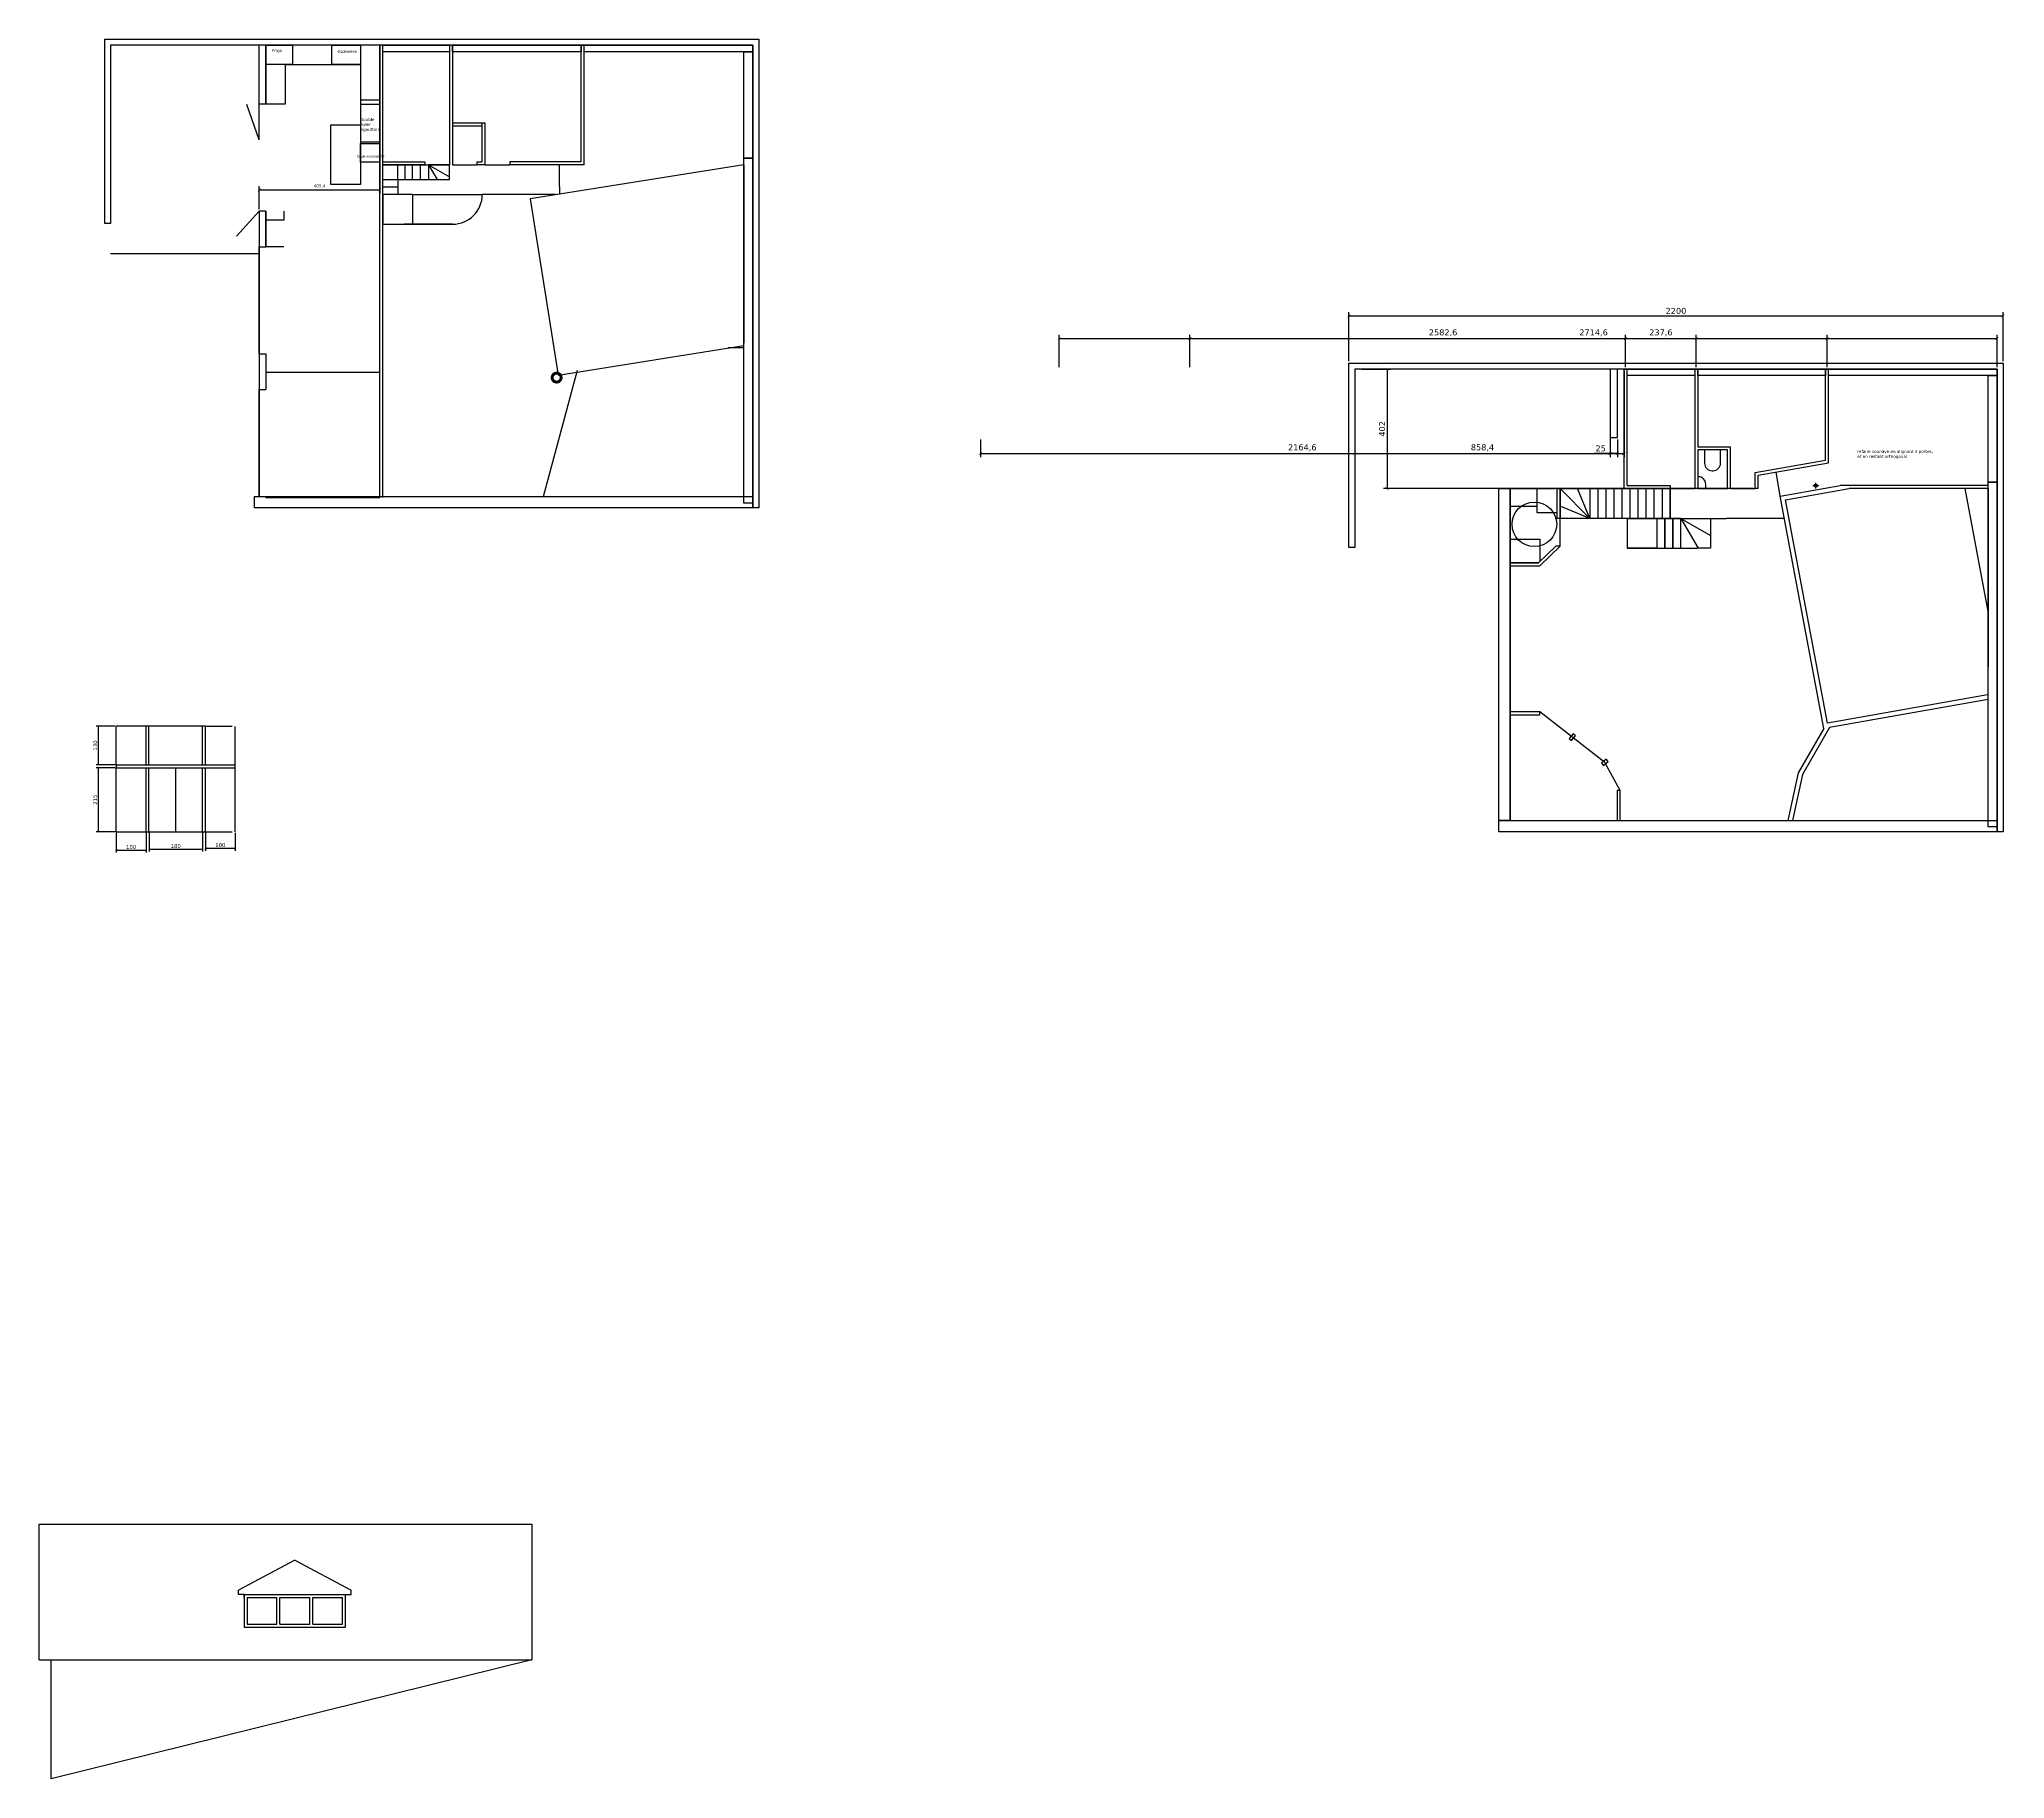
# Model space of a CAD drawing. Header units: centimetres. Extents: x -262314 to 1497847, y -126598 to 219599.
# Drawn here: x 283483 to 349585, y 58258 to 116767 of the extents above; entities that cross this region are included whole.
import ezdxf

# ---------------------------------------------------------------- set-up
doc = ezdxf.new("R2010")
doc.units = ezdxf.units.CM
doc.header["$PDMODE"] = 34
doc.header["$PDSIZE"] = 100
for name, color, linetype in [('A-terrasse-exterieur', 36, 'Continuous'), ('A-Wall', 30, 'Continuous'), ('AC-Calcul ratios', 4, 'Continuous'), ('Dimensions', 6, 'Continuous'), ('DONUT', 240, 'Continuous'), ('I-Cloison', 11, 'Continuous'), ('I-STAIRS', 44, 'Continuous'), ('IS-Ouate', 253, 'Continuous'), ('Isolant pourtour radier', 36, 'Continuous'), ('Meubles', 3, 'Continuous'), ('Mobilier PMR', 201, 'Continuous'), ('Mur de soutenement', 1, 'Continuous'), ('Plan de masse ou contour exterieur', 30, 'Continuous'), ('Portes', 3, 'Continuous'), ('Title Block', 250, 'Continuous')]:
    doc.layers.add(name, color=color, linetype=linetype)
doc.styles.add('Seb', font='Verdana.ttf')
doc.dimstyles.new('d', dxfattribs={"dimtxt": 1, "dimasz": 1, "dimexe": 1.25, "dimexo": 0.625, "dimtad": 1, "dimdec": 1, "dimlfac": 0.1, "dimtxsty": 'Seb', "dimblk": 'ARCHTICK', "dimblk1": 'ARCHTICK', "dimblk2": 'ARCHTICK', "dimcen": 2.5, "dimclrd": 256, "dimclre": 256, "dimadec": 0, "dimazin": 0, "dimtfac": 1, "dimtdec": 1, "dimtmove": 0, "dimatfit": 3, "dimldrblk": 'ARCHTICK', "dimfxl": 1, "dimlwd": -1, "dimlwe": -1, "dimarcsym": 0})

# ---------------------------------------------------------------- blocks, each defined once
blk = doc.blocks.new('A$C85e816c1')
at = {"layer": 'DONUT', "const_width": 100}
blk.add_lwpolyline([(-150, 0, 1), (150, 0, 1)], format="xyb", close=True, dxfattribs=at)
blk = doc.blocks.new('_ArchTick')
at = {"color": 0, "linetype": 'ByBlock', "const_width": 0.15}
blk.add_lwpolyline([(-0.5, -0.5), (0.5, 0.5)], dxfattribs=at)
blk = doc.blocks.new('*D98')
at = {"layer": 'Defpoints', "color": 0, "transparency": 16777216}
for p in [(294936, 116567), (294936, 111704), (290882, 110987)]:
    blk.add_point(p, dxfattribs=at)
at = {"layer": 'Dimensions', "transparency": 16777216}
for p, q in [((294936, 116504), (294936, 111579)), ((290882, 111049), (290882, 111829)), ((290882, 111704), (294936, 111704))]:
    blk.add_line(p, q, dxfattribs=at)
at = {"layer": 'Dimensions', "transparency": 16777216, "xscale": 100, "yscale": 100, "zscale": 100, "rotation": 180}
blk.add_blockref('_ArchTick', (290882, 111704), dxfattribs=at)
at = {"layer": 'Dimensions', "transparency": 16777216, "xscale": 100, "yscale": 100, "zscale": 100}
blk.add_blockref('_ArchTick', (294936, 111704), dxfattribs=at)
at = {"layer": 'Dimensions', "color": 0, "transparency": 16777216, "insert": (292909, 111830), "char_height": 100, "attachment_point": 5, "style": 'Seb'}
blk.add_mtext('405,4', dxfattribs=at)
blk = doc.blocks.new('*D331')
at = {"layer": 'Defpoints', "color": 0, "transparency": 16777216}
for p in [(349529, 107463), (327529, 105873), (349529, 105873)]:
    blk.add_point(p, dxfattribs=at)
at = {"layer": 'Dimensions', "transparency": 16777216}
for p, q in [((327529, 105935), (327529, 107588)), ((327529, 107463), (349529, 107463)), ((349529, 105935), (349529, 107588))]:
    blk.add_line(p, q, dxfattribs=at)
at = {"layer": 'Dimensions', "transparency": 16777216, "xscale": 100, "yscale": 100, "zscale": 100, "rotation": 180}
blk.add_blockref('_ArchTick', (327529, 107463), dxfattribs=at)
at = {"layer": 'Dimensions', "transparency": 16777216, "xscale": 100, "yscale": 100, "zscale": 100}
blk.add_blockref('_ArchTick', (349529, 107463), dxfattribs=at)
at = {"layer": 'Dimensions', "color": 0, "transparency": 16777216, "insert": (338529, 107630), "char_height": 200, "attachment_point": 5, "style": 'Seb'}
blk.add_mtext('2200', dxfattribs=at)
blk = doc.blocks.new('*D332')
at = {"layer": 'Defpoints', "color": 0, "transparency": 16777216}
for p in [(339209, 106702), (336833, 105673), (339209, 105673)]:
    blk.add_point(p, dxfattribs=at)
at = {"layer": 'Dimensions', "transparency": 16777216}
for p, q in [((336833, 105735), (336833, 106827)), ((336833, 106702), (339209, 106702)), ((339209, 105735), (339209, 106827))]:
    blk.add_line(p, q, dxfattribs=at)
at = {"layer": 'Dimensions', "transparency": 16777216, "xscale": 100, "yscale": 100, "zscale": 100, "rotation": 180}
blk.add_blockref('_ArchTick', (336833, 106702), dxfattribs=at)
at = {"layer": 'Dimensions', "transparency": 16777216, "xscale": 100, "yscale": 100, "zscale": 100}
blk.add_blockref('_ArchTick', (339209, 106702), dxfattribs=at)
at = {"layer": 'Dimensions', "color": 0, "transparency": 16777216, "insert": (338021, 106892), "char_height": 200, "attachment_point": 5, "style": 'Seb'}
blk.add_mtext('237,6', dxfattribs=at)
blk = doc.blocks.new('*D333')
at = {"layer": 'Defpoints', "color": 0, "transparency": 16777216}
for p in [(343609, 106702), (317783, 105673), (343609, 105673)]:
    blk.add_point(p, dxfattribs=at)
at = {"layer": 'Dimensions', "transparency": 16777216}
for p, q in [((317783, 105735), (317783, 106827)), ((317783, 106702), (343609, 106702)), ((343609, 105735), (343609, 106827))]:
    blk.add_line(p, q, dxfattribs=at)
at = {"layer": 'Dimensions', "transparency": 16777216, "xscale": 100, "yscale": 100, "zscale": 100, "rotation": 180}
blk.add_blockref('_ArchTick', (317783, 106702), dxfattribs=at)
at = {"layer": 'Dimensions', "transparency": 16777216, "xscale": 100, "yscale": 100, "zscale": 100}
blk.add_blockref('_ArchTick', (343609, 106702), dxfattribs=at)
at = {"layer": 'Dimensions', "color": 0, "transparency": 16777216, "insert": (330696, 106892), "char_height": 200, "attachment_point": 5, "style": 'Seb'}
blk.add_mtext('2582,6', dxfattribs=at)
blk = doc.blocks.new('*D334')
at = {"layer": 'Defpoints', "color": 0, "transparency": 16777216}
for p in [(349329, 106702), (322183, 105673), (349329, 105673)]:
    blk.add_point(p, dxfattribs=at)
at = {"layer": 'Dimensions', "transparency": 16777216}
for p, q in [((322183, 105735), (322183, 106827)), ((322183, 106702), (349329, 106702)), ((349329, 105735), (349329, 106827))]:
    blk.add_line(p, q, dxfattribs=at)
at = {"layer": 'Dimensions', "transparency": 16777216, "xscale": 100, "yscale": 100, "zscale": 100, "rotation": 180}
blk.add_blockref('_ArchTick', (322183, 106702), dxfattribs=at)
at = {"layer": 'Dimensions', "transparency": 16777216, "xscale": 100, "yscale": 100, "zscale": 100}
blk.add_blockref('_ArchTick', (349329, 106702), dxfattribs=at)
at = {"layer": 'Dimensions', "color": 0, "transparency": 16777216, "insert": (335756, 106892), "char_height": 200, "attachment_point": 5, "style": 'Seb'}
blk.add_mtext('2714,6', dxfattribs=at)
blk = doc.blocks.new('*D335')
at = {"layer": 'Defpoints', "color": 0, "transparency": 16777216}
for p in [(327729, 105673), (336313, 105673), (336313, 102836)]:
    blk.add_point(p, dxfattribs=at)
at = {"layer": 'Dimensions', "transparency": 16777216}
for p, q in [((327729, 105610), (327729, 102711)), ((336313, 105610), (336313, 102711)), ((327729, 102836), (336313, 102836))]:
    blk.add_line(p, q, dxfattribs=at)
at = {"layer": 'Dimensions', "transparency": 16777216, "xscale": 100, "yscale": 100, "zscale": 100, "rotation": 180}
blk.add_blockref('_ArchTick', (327729, 102836), dxfattribs=at)
at = {"layer": 'Dimensions', "transparency": 16777216, "xscale": 100, "yscale": 100, "zscale": 100}
blk.add_blockref('_ArchTick', (336313, 102836), dxfattribs=at)
at = {"layer": 'Dimensions', "color": 0, "transparency": 16777216, "insert": (332021, 103026), "char_height": 200, "attachment_point": 5, "style": 'Seb'}
blk.add_mtext('858,4', dxfattribs=at)
blk = doc.blocks.new('*D336')
at = {"layer": 'Defpoints', "color": 0, "transparency": 16777216}
for p in [(336313, 103373), (336563, 103373), (336563, 102836)]:
    blk.add_point(p, dxfattribs=at)
at = {"layer": 'Dimensions', "transparency": 16777216}
for p, q in [((336313, 103310), (336313, 102711)), ((336563, 103310), (336563, 102711)), ((336313, 102836), (335779, 102836)), ((336563, 102836), (336313, 102836))]:
    blk.add_line(p, q, dxfattribs=at)
at = {"layer": 'Dimensions', "transparency": 16777216, "xscale": 100, "yscale": 100, "zscale": 100, "rotation": 180}
blk.add_blockref('_ArchTick', (336313, 102836), dxfattribs=at)
at = {"layer": 'Dimensions', "transparency": 16777216, "xscale": 100, "yscale": 100, "zscale": 100}
blk.add_blockref('_ArchTick', (336563, 102836), dxfattribs=at)
at = {"layer": 'Dimensions', "color": 0, "transparency": 16777216, "insert": (335996, 103004), "char_height": 200, "attachment_point": 5, "style": 'Seb'}
blk.add_mtext('25', dxfattribs=at)
blk = doc.blocks.new('*D337')
at = {"layer": 'Defpoints', "color": 0, "transparency": 16777216}
for p in [(336783, 105673), (315137, 103373), (336783, 102836)]:
    blk.add_point(p, dxfattribs=at)
at = {"layer": 'Dimensions', "transparency": 16777216}
for p, q in [((336783, 105610), (336783, 102711)), ((315137, 103310), (315137, 102711)), ((315137, 102836), (336783, 102836))]:
    blk.add_line(p, q, dxfattribs=at)
at = {"layer": 'Dimensions', "transparency": 16777216, "xscale": 100, "yscale": 100, "zscale": 100, "rotation": 180}
blk.add_blockref('_ArchTick', (315137, 102836), dxfattribs=at)
at = {"layer": 'Dimensions', "transparency": 16777216, "xscale": 100, "yscale": 100, "zscale": 100}
blk.add_blockref('_ArchTick', (336783, 102836), dxfattribs=at)
at = {"layer": 'Dimensions', "color": 0, "transparency": 16777216, "insert": (325960, 103026), "char_height": 200, "attachment_point": 5, "style": 'Seb'}
blk.add_mtext('2164,6', dxfattribs=at)
blk = doc.blocks.new('*D338')
at = {"layer": 'Defpoints', "color": 0, "transparency": 16777216}
for p in [(327903, 105673), (328813, 101653), (341189, 101653)]:
    blk.add_point(p, dxfattribs=at)
at = {"layer": 'Dimensions', "transparency": 16777216}
for p, q in [((327966, 105673), (328938, 105673)), ((328813, 105673), (328813, 101653)), ((341127, 101653), (328688, 101653))]:
    blk.add_line(p, q, dxfattribs=at)
at = {"layer": 'Dimensions', "transparency": 16777216, "xscale": 100, "yscale": 100, "zscale": 100}
for p, rotation in [((328813, 105673), 90), ((328813, 101653), 270)]:
    blk.add_blockref('_ArchTick', p, dxfattribs=dict(at, rotation=rotation))
at = {"layer": 'Dimensions', "color": 0, "transparency": 16777216, "insert": (328646, 103663), "char_height": 200, "attachment_point": 5, "rotation": 90, "style": 'Seb'}
blk.add_mtext('402', dxfattribs=at)
blk = doc.blocks.new('*D356')
at = {"layer": 'Defpoints', "color": 0}
for p in [(286072, 90113), (287072, 90113), (287072, 89490)]:
    blk.add_point(p, dxfattribs=at)
at = {"layer": 'Dimensions'}
for p, q in [((286072, 90072), (286072, 89409)), ((287072, 90072), (287072, 89409)), ((286072, 89490), (287072, 89490))]:
    blk.add_line(p, q, dxfattribs=at)
at = {"layer": 'Dimensions', "xscale": 65, "yscale": 65, "zscale": 65, "rotation": 180}
blk.add_blockref('_ArchTick', (286072, 89490), dxfattribs=at)
at = {"layer": 'Dimensions', "xscale": 65, "yscale": 65, "zscale": 65}
blk.add_blockref('_ArchTick', (287072, 89490), dxfattribs=at)
at = {"layer": 'Dimensions', "color": 0, "insert": (286572, 89599), "char_height": 130, "attachment_point": 5, "style": 'Seb'}
blk.add_mtext('100', dxfattribs=at)
blk = doc.blocks.new('*D357')
at = {"layer": 'Defpoints', "color": 0}
for p in [(287172, 90113), (288972, 90113), (288972, 89522)]:
    blk.add_point(p, dxfattribs=at)
at = {"layer": 'Dimensions'}
for p, q in [((287172, 90072), (287172, 89441)), ((288972, 90072), (288972, 89441)), ((287172, 89522), (288972, 89522))]:
    blk.add_line(p, q, dxfattribs=at)
at = {"layer": 'Dimensions', "xscale": 65, "yscale": 65, "zscale": 65, "rotation": 180}
blk.add_blockref('_ArchTick', (287172, 89522), dxfattribs=at)
at = {"layer": 'Dimensions', "xscale": 65, "yscale": 65, "zscale": 65}
blk.add_blockref('_ArchTick', (288972, 89522), dxfattribs=at)
at = {"layer": 'Dimensions', "color": 0, "insert": (288072, 89631), "char_height": 130, "attachment_point": 5, "style": 'Seb'}
blk.add_mtext('180', dxfattribs=at)
blk = doc.blocks.new('*D358')
at = {"layer": 'Defpoints', "color": 0}
for p in [(289072, 90113), (290072, 90113), (290072, 89554)]:
    blk.add_point(p, dxfattribs=at)
at = {"layer": 'Dimensions'}
for p, q in [((289072, 90072), (289072, 89472)), ((290072, 90072), (290072, 89472)), ((289072, 89554), (290072, 89554))]:
    blk.add_line(p, q, dxfattribs=at)
at = {"layer": 'Dimensions', "xscale": 65, "yscale": 65, "zscale": 65, "rotation": 180}
blk.add_blockref('_ArchTick', (289072, 89554), dxfattribs=at)
at = {"layer": 'Dimensions', "xscale": 65, "yscale": 65, "zscale": 65}
blk.add_blockref('_ArchTick', (290072, 89554), dxfattribs=at)
at = {"layer": 'Dimensions', "color": 0, "insert": (289572, 89662), "char_height": 130, "attachment_point": 5, "style": 'Seb'}
blk.add_mtext('100', dxfattribs=at)
blk = doc.blocks.new('*D359')
at = {"layer": 'Defpoints', "color": 0}
for p in [(285472, 92263), (286072, 92263), (286072, 90113)]:
    blk.add_point(p, dxfattribs=at)
at = {"layer": 'Dimensions'}
for p, q in [((286031, 92263), (285390, 92263)), ((285472, 90113), (285472, 92263)), ((286031, 90113), (285390, 90113))]:
    blk.add_line(p, q, dxfattribs=at)
at = {"layer": 'Dimensions', "xscale": 65, "yscale": 65, "zscale": 65}
for p, rotation in [((285472, 92263), 90), ((285472, 90113), 270)]:
    blk.add_blockref('_ArchTick', p, dxfattribs=dict(at, rotation=rotation))
at = {"layer": 'Dimensions', "color": 0, "insert": (285363, 91188), "char_height": 130, "attachment_point": 5, "rotation": 90, "style": 'Seb'}
blk.add_mtext('215', dxfattribs=at)
blk = doc.blocks.new('*D360')
at = {"layer": 'Defpoints', "color": 0}
for p in [(285472, 93663), (286072, 93663), (286072, 92363)]:
    blk.add_point(p, dxfattribs=at)
at = {"layer": 'Dimensions'}
for p, q in [((286031, 93663), (285390, 93663)), ((285472, 92363), (285472, 93663)), ((286031, 92363), (285390, 92363))]:
    blk.add_line(p, q, dxfattribs=at)
at = {"layer": 'Dimensions', "xscale": 65, "yscale": 65, "zscale": 65}
for p, rotation in [((285472, 93663), 90), ((285472, 92363), 270)]:
    blk.add_blockref('_ArchTick', p, dxfattribs=dict(at, rotation=rotation))
at = {"layer": 'Dimensions', "color": 0, "insert": (285363, 93013), "char_height": 130, "attachment_point": 5, "rotation": 90, "style": 'Seb'}
blk.add_mtext('130', dxfattribs=at)

msp = doc.modelspace()

# ---------------------------------------------------------------- linework, layer by layer
at = {"layer": 'A-terrasse-exterieur'}
msp.add_line((285882.2, 109566.97), (290882.2, 109566.97), dxfattribs=at)
at = {"layer": 'A-Wall'}
for p, q in [((298212.2, 112646.97), (298212.2, 112646.97)), ((291102.2, 110986.97), (290882.2, 110986.97)), ((290882.2, 109786.97), (291102.2, 109786.97)), ((290882.2, 106186.97), (291102.2, 106186.97)), ((290882.2, 104986.97), (291102.2, 104986.97)), ((332949.38, 101652.76), (334449.38, 101652.76))]:
    msp.add_line(p, q, dxfattribs=at)
for points in [[(291102.2, 116566.97), (291102.2, 114586.97), (290882.2, 114586.97), (290882.2, 116566.97)], [(290882.2, 110986.97), (290882.2, 101386.97)], [(291102.2, 110986.97), (291102.2, 109786.97)], [(291102.2, 106186.97), (291102.2, 104986.97)]]:
    msp.add_lwpolyline(points, dxfattribs=at)
for points in [[(290722.2, 101386.97), (307482.2, 101386.97), (307482.2, 101006.97), (290722.2, 101006.97)], [(332569.38, 90492.76), (332569.38, 101652.76), (332949.38, 101652.76), (332949.38, 90492.76)], [(332569.38, 90492.76), (349329.38, 90492.76), (349329.38, 90112.76), (332569.38, 90112.76)]]:
    msp.add_lwpolyline(points, close=True, dxfattribs=at)
at = {"layer": 'AC-Calcul ratios'}
for p, q in [((307181.9, 106386.97), (306655.43, 106386.97)), ((307182.2, 101386.97), (307181.9, 106386.97)), ((300438.29, 101386.97), (301580.7, 105633.73)), ((341189.38, 102191.88), (343558.97, 102609.7)), ((341289.38, 102107.97), (343658.97, 102525.79)), ((341189.38, 101652.76), (341189.38, 102191.88)), ((341289.38, 101652.76), (341289.38, 102107.97)), ((301293.35, 101386.97), (307182.2, 101386.97)), ((332949.38, 96492.76), (332949.38, 101652.76)), ((341289.38, 101652.76), (341189.38, 101652.76)), ((342037.49, 101397.07), (344054.7, 101752.76)), ((343499.97, 93587.2), (342037.49, 101397.07)), ((342208.56, 101274.92), (344351.39, 101652.76)), ((343621.35, 93762.58), (342210.17, 101275.21)), ((332949.38, 99156.58), (333908.56, 99156.58)), ((333908.56, 99156.58), (334486.48, 99722.76)), ((333949.38, 99056.58), (334629.38, 99722.76)), ((334629.38, 99722.76), (334486.48, 99722.76)), ((332949.38, 99056.58), (333949.38, 99056.58)), ((349029.38, 90492.76), (349029.08, 95492.76)), ((349003.33, 94711.57), (343621.35, 93762.58)), ((349029.38, 94563.85), (343692.84, 93621.26)), ((343499.97, 93587.2), (342637.15, 92092.74)), ((343692.84, 93621.26), (342778.77, 92038.04)), ((342637.15, 92092.74), (342290.1, 90492.76)), ((342778.77, 92038.04), (342443.59, 90492.76)), ((343140.53, 90492.76), (349029.38, 90492.76))]:
    msp.add_line(p, q, dxfattribs=at)
for points in [[(307182.2, 112546.97), (299987.75, 111398.78), (300933.35, 105473.76), (307182.2, 106471.04)], [(334529.38, 101652.76), (334629.38, 101652.76), (334629.38, 100652.76), (334529.38, 100652.76)]]:
    msp.add_lwpolyline(points, close=True, dxfattribs=at)
msp.add_lwpolyline([(339492.71, 102952.76), (339492.71, 102502.76, 0.41421356), (339742.71, 102252.76), (339776.05, 102252.76, 0.41421356), (340026.05, 102502.76), (340026.05, 102952.76), (339492.71, 102952.76)], format="xyb", dxfattribs=at)
msp.add_lwpolyline([(339259.38, 101652.76), (339529.38, 101652.76), (339529.38, 101802.76, 0.41421356), (339279.38, 102052.76), (339259.38, 102052.76)], format="xyb", close=True, dxfattribs=at)
msp.add_lwpolyline([(348243.87, 101652.76), (349029.38, 97466.04)], dxfattribs=at)
at = {"layer": 'I-Cloison'}
for p, q in [((294935.99, 101356.97), (294935.99, 116566.97)), ((295035.99, 101356.97), (295035.99, 116566.97)), ((297282.2, 116566.97), (297282.2, 112546.97)), ((297382.2, 116566.97), (297382.2, 112546.97)), ((301491.8, 116566.97), (301711.8, 116566.97)), ((301711.8, 112646.97), (301711.8, 116566.97)), ((301811.8, 112546.97), (301811.8, 116566.97)), ((297382.2, 114776.97), (297382.2, 113376.97)), ((298382.2, 113846.97), (297382.2, 113846.97)), ((298382.2, 113376.97), (298382.2, 113946.97)), ((298482.2, 112546.97), (298482.2, 113946.97)), ((298382.2, 112646.97), (298382.2, 113376.97)), ((298212.2, 112546.97), (298212.2, 112646.97)), ((298212.2, 112646.97), (298382.2, 112646.97)), ((298382.2, 112546.97), (298212.2, 112546.97)), ((298482.2, 112546.97), (298382.2, 112546.97)), ((301711.8, 112646.97), (299312.2, 112646.97)), ((299312.2, 112646.97), (299312.2, 112546.97)), ((301811.8, 112546.97), (299312.2, 112546.97)), ((307182.2, 112546.97), (300978.81, 111556.95)), ((307182.2, 112546.97), (307182.2, 106546.97)), ((300978.81, 111816.97), (300978.81, 111556.95)), ((304582.2, 112132.03), (304582.2, 112132.03)), ((291102.2, 109786.97), (291102.2, 110986.97)), ((291702.2, 110686.97), (291102.2, 110686.97)), ((291702.2, 110986.97), (291702.2, 110686.97)), ((291702.2, 110986.97), (291702.2, 110686.97)), ((291702.2, 109786.97), (291102.2, 109786.97)), ((291102.2, 105556.97), (291102.2, 104986.97)), ((294935.99, 105556.97), (291932.2, 105556.97)), ((294935.99, 101356.97), (294935.99, 105556.97)), ((336783.16, 101652.76), (336783.16, 105672.76)), ((336783.16, 105672.76), (336883.16, 105672.76)), ((336883.16, 101752.76), (336883.16, 105672.76)), ((339159.38, 105672.76), (339159.38, 102952.76)), ((339159.38, 105672.76), (339259.38, 105672.76)), ((339259.38, 105672.76), (339259.38, 103052.76)), ((343338.97, 105672.76), (343558.97, 105672.76)), ((343558.97, 102609.7), (343558.97, 105672.76)), ((343558.97, 105672.76), (343658.97, 105672.76)), ((343658.97, 105452.76), (343658.97, 105672.76)), ((343658.97, 102525.79), (343658.97, 105672.76)), ((339259.38, 103882.76), (339259.38, 103152.76)), ((339159.38, 102952.76), (339159.38, 101652.76)), ((339159.38, 102952.76), (339159.38, 102482.76)), ((340259.38, 102952.76), (339259.38, 102952.76)), ((339259.38, 102952.76), (339259.38, 101652.76)), ((340259.38, 101652.76), (340259.38, 102952.76)), ((340359.38, 101652.76), (340359.38, 103052.76)), ((291102.2, 101356.97), (294935.99, 101356.97)), ((339529.38, 101652.76), (339159.38, 101652.76)), ((340359.38, 101652.76), (340259.38, 101652.76)), ((349029.38, 101752.76), (344054.7, 101752.76)), ((349029.38, 101652.76), (344351.39, 101652.76)), ((349029.38, 101652.76), (349029.38, 95652.76)), ((332949.38, 90492.76), (335949.38, 90494.93))]:
    msp.add_line(p, q, dxfattribs=at)
for points in [[(298482.2, 113946.97), (297391.2, 113946.97)], [(295035.99, 112646.97), (296452.2, 112646.97), (296452.2, 112546.97), (295035.99, 112546.97)], [(340359.38, 103052.76), (339259.38, 103052.76)], [(291102.2, 101386.97), (291102.2, 101356.97)], [(336883.16, 101752.76), (338329.38, 101754.53), (338329.38, 101654.53), (336783.16, 101652.76)], [(332949.38, 94042.76), (333949.38, 94042.76), (333949.38, 94142.76), (332949.38, 94142.76)], [(336649.38, 90494.93), (336649.38, 91494.93), (336549.38, 91494.93), (336549.38, 90494.93)]]:
    msp.add_lwpolyline(points, dxfattribs=at)
for points in [[(335069.13, 93402.56), (334940.57, 93249.35), (335017.18, 93185.07), (335145.73, 93338.28)], [(336181.39, 92547.44), (336028.18, 92418.88), (336092.46, 92342.28), (336245.67, 92470.84)]]:
    msp.add_lwpolyline(points, close=True, dxfattribs=at)
at = {"layer": 'I-STAIRS'}
for p, q in [((295035.99, 111546.97), (295035.99, 112546.97)), ((295035.99, 112546.97), (296575.99, 112546.97)), ((295535.99, 112046.97), (295535.99, 112546.97)), ((295785.99, 112046.97), (295785.99, 112546.97)), ((296035.99, 112046.97), (296035.99, 112546.97)), ((296305.99, 112046.97), (296305.99, 112546.97)), ((296575.99, 112546.97), (296575.99, 112046.97)), ((296575.99, 112546.97), (296864.66, 112046.97)), ((301851.8, 112546.97), (301851.8, 112546.97)), ((302421.8, 112546.97), (302421.8, 112546.97)), ((295535.99, 111796.97), (295035.99, 111796.97)), ((295535.99, 112046.97), (295535.99, 111546.97)), ((295035.99, 111546.97), (295035.99, 110546.97)), ((295535.99, 111546.97), (295035.99, 111546.97)), ((296035.99, 111546.97), (295535.99, 111546.97)), ((296035.99, 111546.97), (296035.99, 110546.97)), ((296035.99, 111546.97), (298382.21, 111546.97)), ((296305.99, 111546.97), (296305.99, 111546.97)), ((300851.8, 111546.97), (298382.21, 111546.97)), ((298382.21, 111546.97), (298382.21, 111546.97)), ((295035.99, 110546.97), (297382.21, 110546.97)), ((297382.2, 110546.97), (295762.2, 110546.97)), ((297382.21, 110546.97), (297382.21, 110546.97)), ((335629.38, 100652.76), (334629.38, 101652.76)), ((335629.38, 100652.76), (335215.16, 101652.76)), ((335629.38, 101652.76), (335629.38, 100652.76)), ((335899.38, 101652.76), (335899.38, 100652.76)), ((336169.38, 101652.76), (336169.38, 100652.76)), ((336439.38, 101652.76), (336439.38, 100652.76)), ((336709.38, 101652.76), (336709.38, 100652.76)), ((336979.38, 101652.76), (336979.38, 100652.76)), ((337249.38, 101652.76), (337249.38, 100652.76)), ((337519.38, 101652.76), (337519.38, 100652.76)), ((337789.38, 101652.76), (337789.38, 100652.76)), ((338059.38, 101652.76), (338059.38, 100652.76)), ((338329.38, 100652.76), (338329.38, 101652.76)), ((343698.97, 101652.76), (343698.97, 101652.76)), ((344268.97, 101652.76), (344268.97, 101652.76)), ((335629.38, 100652.76), (334629.38, 101066.98)), ((336883.16, 100652.76), (340229.38, 100652.76)), ((338693.16, 100652.76), (339693.16, 100652.76)), ((338693.16, 100652.76), (339693.16, 100075.41)), ((338693.16, 100652.76), (339270.51, 99652.76)), ((339693.16, 100652.76), (339693.16, 99652.76)), ((342176.87, 100652.76), (340229.38, 100652.76)), ((340229.38, 100652.76), (340229.38, 100652.76)), ((339229.38, 99652.76), (339229.38, 99652.76)), ((339693.16, 99652.76), (339229.38, 99652.76))]:
    msp.add_line(p, q, dxfattribs=at)
for points in [[(295035.99, 112046.97), (297282.2, 112046.97), (297282.2, 112546.97), (296575.99, 112546.97), (297282.2, 112139.24)], [(336883.16, 100652.76), (336883.16, 99652.76)], [(337883.16, 100652.76), (337883.16, 99652.76), (336883.16, 99652.76), (339229.38, 99652.76)]]:
    msp.add_lwpolyline(points, dxfattribs=at)
for points in [[(334629.38, 101652.76), (338329.38, 101652.76), (338329.38, 100652.76), (334629.38, 100652.76)], [(337883.16, 99652.76), (338153.16, 99652.76), (338153.16, 100652.76), (337883.16, 100652.76)], [(338153.16, 99652.76), (338423.16, 99652.76), (338423.16, 100652.76), (338153.16, 100652.76)], [(338423.16, 99652.76), (338693.16, 99652.76), (338693.16, 100652.76), (338423.16, 100652.76)]]:
    msp.add_lwpolyline(points, close=True, dxfattribs=at)
msp.add_arc((297382.21, 111546.97), 1000, 270, 0, dxfattribs=at)
at = {"layer": 'IS-Ouate'}
for points in [[(295035.99, 116566.97), (297282.2, 116566.97), (297282.2, 116346.97), (295035.99, 116346.97), (295035.99, 116566.97)], [(297382.2, 116566.97), (301711.8, 116566.97), (301711.8, 116346.97), (297382.2, 116346.97), (297382.2, 116566.97)], [(301811.8, 116566.97), (307482.2, 116566.97), (307482.2, 116346.97), (301811.8, 116346.97), (301811.8, 116566.97)], [(307482.2, 112766.97), (307182.2, 112766.97), (307182.2, 116346.97), (307482.2, 116346.97), (307482.2, 112766.97)], [(336883.16, 105672.76), (339159.38, 105672.76), (339159.38, 105452.76), (336883.16, 105452.76), (336883.16, 105672.76)], [(339259.38, 105672.76), (343558.97, 105672.76), (343558.97, 105452.76), (339259.38, 105452.76), (339259.38, 105672.76)], [(343658.97, 105672.76), (349329.38, 105672.76), (349329.38, 105452.76), (343658.97, 105452.76), (343658.97, 105672.76)], [(349329.38, 101872.76), (349029.38, 101872.76), (349029.38, 105452.76), (349329.38, 105452.76), (349329.38, 101872.76)]]:
    msp.add_lwpolyline(points, dxfattribs=at)
at = {"layer": 'Isolant pourtour radier'}
for points in [[(307482.2, 101166.97), (307182.2, 101166.97), (307182.2, 112766.97), (307482.2, 112766.97)], [(349329.38, 90272.76), (349029.38, 90272.76), (349029.38, 101872.76), (349329.38, 101872.76)]]:
    msp.add_lwpolyline(points, close=True, dxfattribs=at)
at = {"layer": 'Meubles'}
for p, q in [((291752.2, 115916.97), (292652.2, 115916.97)), ((294285.99, 115916.97), (293385.99, 115916.97))]:
    msp.add_line(p, q, dxfattribs=at)
for points in [[(291102.2, 116566.97), (291102.2, 115916.97)], [(291752.2, 115916.97), (294285.99, 115916.97), (294285.99, 115916.97), (294285.99, 114586.97), (294935.99, 114586.97), (294935.99, 116566.97), (291102.2, 116566.97)], [(291752.2, 115916.97), (291752.2, 114586.97), (291102.2, 114586.97), (291102.2, 115916.97)]]:
    msp.add_lwpolyline(points, dxfattribs=at)
at = {"layer": 'Mobilier PMR'}
for points in [[(332949.38, 101652.76), (333849.38, 101652.76), (333849.38, 101052.76), (332949.38, 101052.76)], [(334529.38, 101652.76), (333849.38, 101652.76), (333849.38, 100852.76), (334529.38, 100852.76)]]:
    msp.add_lwpolyline(points, close=True, dxfattribs=at)
msp.add_lwpolyline([(333908.56, 99156.58), (332949.38, 99156.58), (332949.38, 99956.58), (333949.38, 99956.58), (333949.38, 99196.58)], dxfattribs=at)
msp.add_circle((333767.68, 100452.21), 750, dxfattribs=at)
at = {"layer": 'Mur de soutenement'}
for p, q in [((283482.52, 66814.79), (300042.52, 66814.79)), ((283482.52, 62257.79), (283482.52, 66814.79)), ((300042.52, 66814.79), (300042.52, 62257.79)), ((292076.68, 65604.96), (290176.68, 64604.96)), ((292076.68, 65604.96), (293976.68, 64604.96)), ((290176.68, 64454.96), (290176.68, 64604.96)), ((290376.68, 64454.96), (290176.68, 64454.96)), ((290376.68, 64454.96), (293776.68, 64454.96)), ((290376.68, 64354.96), (290376.68, 64454.96)), ((290376.68, 64454.96), (293776.68, 64454.96)), ((290476.68, 64354.96), (290476.68, 63454.96)), ((290476.68, 64354.96), (291476.68, 64354.96)), ((291476.68, 63454.96), (291476.68, 64354.96)), ((291576.68, 64354.96), (292576.68, 64354.96)), ((291576.68, 63454.96), (291576.68, 64354.96)), ((292576.68, 63454.96), (292576.68, 64354.96)), ((292676.68, 64354.96), (293676.68, 64354.96)), ((292676.68, 63454.96), (292676.68, 64354.96)), ((293676.68, 63454.96), (293676.68, 64354.96)), ((293776.68, 64454.96), (293976.68, 64454.96)), ((293976.68, 64454.96), (293976.68, 64604.96)), ((290476.68, 63454.96), (291476.68, 63454.96)), ((291576.68, 63454.96), (292576.68, 63454.96)), ((292676.68, 63454.96), (293676.68, 63454.96)), ((283482.52, 62257.79), (300042.52, 62257.79)), ((283882.52, 58257.79), (283882.52, 62257.79)), ((300042.52, 62257.79), (283882.52, 58257.79)), ((283882.52, 58257.79), (283882.52, 62257.79))]:
    msp.add_line(p, q, dxfattribs=at)
for points in [[(285682.2, 116566.97), (285682.2, 116766.97), (307682.2, 116766.97), (307682.2, 116566.97)], [(285882.2, 116566.97), (285882.2, 110566.97), (285682.2, 110566.97), (285682.2, 116766.97), (285882.2, 116766.97)], [(307482.2, 116566.97), (285882.2, 116566.97)], [(300921.8, 116566.97), (303221.8, 116566.97)], [(307482.2, 116766.97), (307682.2, 116766.97), (307682.2, 101006.97), (307482.2, 101006.97), (307482.2, 116566.97)], [(327529.38, 105672.76), (327529.38, 105872.76), (349529.38, 105872.76), (349529.38, 105672.76)], [(327729.38, 105672.76), (327729.38, 99672.76), (327529.38, 99672.76), (327529.38, 105872.76), (327729.38, 105872.76)], [(349329.38, 105872.76), (349529.38, 105872.76), (349529.38, 90112.76), (349329.38, 90112.76), (349329.38, 105672.76)], [(349329.38, 105672.76), (327729.38, 105672.76)], [(336313.16, 105672.76), (336313.16, 103372.76), (336563.16, 103372.76), (336563.16, 105672.76), (336313.16, 105672.76)], [(342768.97, 105672.76), (345068.97, 105672.76)], [(290376.68, 64454.96), (290376.68, 63354.96), (293776.68, 63354.96), (293776.68, 64454.96)]]:
    msp.add_lwpolyline(points, dxfattribs=at)
at = {"layer": 'Plan de masse ou contour exterieur'}
msp.add_lwpolyline([(293285.99, 113886.97), (294285.99, 113886.97), (294285.99, 111886.97), (293285.99, 111886.97)], close=True, dxfattribs=at)
at = {"layer": 'Portes'}
for p, q in [((290882.2, 113386.97), (290461.97, 114570.22)), ((290882.2, 113386.97), (290882.2, 114586.97)), ((296452.2, 112546.97), (297282.2, 112546.97)), ((297382.2, 112546.97), (298212.2, 112546.97)), ((298482.2, 112546.97), (299312.2, 112546.97)), ((300978.81, 111816.97), (300978.81, 112546.97)), ((294935.99, 110615.6), (294935.99, 111445.6)), ((290882.2, 110986.97), (290110.86, 110149.42)), ((290882.2, 106186.97), (290882.2, 109786.97)), ((337333.16, 105872.76), (338683.16, 105872.76)), ((340859.38, 105872.76), (341759.38, 105872.76)), ((344658.97, 105872.76), (345558.97, 105872.76)), ((291932.2, 105556.97), (291102.2, 105556.97)), ((290882.2, 101386.97), (290882.2, 104986.97)), ((342037.49, 101397.07), (341893.36, 102214.46)), ((338329.38, 101652.76), (339159.38, 101652.76)), ((339529.38, 101652.76), (340259.38, 101652.76)), ((340359.38, 101652.76), (341189.38, 101652.76)), ((334629.38, 99722.76), (334629.38, 100652.76)), ((332949.38, 90492.76), (332949.38, 96492.76)), ((336136.93, 92444.86), (333949.38, 94142.76)), ((289071.68, 93662.76), (286071.68, 93662.76)), ((286071.68, 92362.76), (286071.68, 93652.76)), ((287071.68, 92362.76), (287071.68, 93662.76)), ((287171.68, 92362.76), (287171.68, 93662.76)), ((288971.68, 92362.76), (288971.68, 93662.76)), ((289071.68, 92362.76), (289071.68, 93662.76)), ((289071.68, 93662.76), (289971.68, 93662.76)), ((290071.68, 92362.76), (290071.68, 93652.76)), ((286071.68, 92362.76), (286971.68, 92362.76)), ((286071.68, 92362.76), (286071.68, 92262.76)), ((286071.68, 92262.76), (286971.68, 92262.76)), ((286071.68, 90112.76), (286071.68, 92262.76)), ((286971.68, 92362.76), (287171.68, 92362.76)), ((286971.68, 92262.76), (287171.68, 92262.76)), ((287071.68, 90112.76), (287071.68, 92262.76)), ((287171.68, 92362.76), (288971.68, 92362.76)), ((287171.68, 92262.76), (288971.68, 92262.76)), ((287171.68, 90112.76), (287171.68, 92262.76)), ((288071.68, 90112.76), (288071.68, 92262.76)), ((288971.68, 92362.76), (289171.68, 92362.76)), ((288971.68, 92262.76), (289171.68, 92262.76)), ((288971.68, 90112.76), (288971.68, 92262.76)), ((289071.68, 92362.76), (290071.68, 92362.76)), ((289071.68, 92262.76), (290071.68, 92262.76)), ((289071.68, 90112.76), (289071.68, 92262.76)), ((290071.68, 92262.76), (290071.68, 92362.76)), ((290071.68, 90112.76), (290071.68, 92262.76)), ((336649.38, 91494.93), (336136.93, 92444.86)), ((286071.68, 90112.76), (286971.68, 90112.76)), ((286971.68, 90112.76), (287171.68, 90112.76)), ((287171.68, 90112.76), (288971.68, 90112.76)), ((288971.68, 90112.76), (289171.68, 90112.76)), ((289171.68, 90112.76), (289971.68, 90112.76))]:
    msp.add_line(p, q, dxfattribs=at)
msp.add_point((343229.38, 101752.76), dxfattribs=at)
at = {"layer": 'Title Block'}
msp.add_line((294935.99, 116566.97), (294935.99, 112966.97), dxfattribs=at)
for points in [[(291102.2, 116566.97), (292002.2, 116566.97), (292002.2, 115916.97), (291102.2, 115916.97)], [(294285.99, 115916.97), (293324.57, 115916.97), (293324.57, 116566.97), (294285.99, 116566.97)], [(294285.99, 113316.97), (294935.99, 113316.97), (294935.99, 114716.97), (294285.99, 114716.97)], [(294285.99, 113265.11), (294935.99, 113265.11), (294935.99, 112638.03), (294285.99, 112638.03)]]:
    msp.add_lwpolyline(points, close=True, dxfattribs=at)

# ---------------------------------------------------------------- block references
msp.add_blockref('A$C85e816c1', (300882.2, 105386.97), dxfattribs=at)

# ---------------------------------------------------------------- texts
at = {"layer": 'Title Block', "style": 'Seb'}
for s, p in [('Frigo', (291306.33, 116340.04)), ('Gaziniere', (293512.38, 116304.89)), ('double', (294285.99, 114016.97)), ('evier', (294285.99, 113849.81)), ('egouttoir', (294285.99, 113682.65)), ('lave-vaisselle', (294162.77, 112781.91))]:
    msp.add_text(s, height=100, dxfattribs=at).set_placement(p)
at = {"layer": 'Title Block', "insert": (344625.3, 102950.96), "char_height": 100, "attachment_point": 1, "style": 'Seb'}
msp.add_mtext_dynamic_manual_height_columns('refaire coursive en alignant 4 portes,^Jet en restant orthogonal', width=4184.9395, gutter_width=500, heights=[0], dxfattribs=at)

# ---------------------------------------------------------------- dimensions: what is measured, and where the dimension line sits
at = {"layer": 'Dimensions'}
dim = msp.add_linear_dim(base=(294935.99, 111703.78), p1=(290882.2, 110986.97), p2=(294935.99, 116566.97), dimstyle='d', dxfattribs=at)
dim.commit()
dim.dimension.update_dxf_attribs({"geometry": '*D98', "text_midpoint": (292909.1, 111830.08)})
for base, p1, p2, picture, middle in [((349529.38, 107463.02), (327529.38, 105872.76), (349529.38, 105872.76), '*D331', (338529.38, 107630.29)), ((343608.97, 106702.1), (317783.29, 105672.76), (343608.97, 105672.76), '*D333', (330696.13, 106892.2)), ((349329.3785, 106702.0951), (322182.8801, 105672.7632), (349329.3785, 105672.7632), '*D334', (335756.1293, 106892.1975)), ((339209.38, 106702.1), (336833.16, 105672.76), (339209.38, 105672.76), '*D332', (338021.27, 106892.2)), ((336783.16, 102836.34), (315137.07, 103372.76), (336783.16, 105672.76), '*D337', (325960.12, 103026.44)), ((336313.16, 102836.34), (327729.38, 105672.76), (336313.16, 105672.76), '*D335', (332021.27, 103026.44)), ((287071.68, 89489.9), (286071.68, 90112.76), (287071.68, 90112.76), '*D356', (286571.68, 89598.62)), ((288971.68, 89522.4), (287171.68, 90112.76), (288971.68, 90112.76), '*D357', (288071.68, 89631.12)), ((290071.68, 89553.73), (289071.68, 90112.76), (290071.68, 90112.76), '*D358', (289571.68, 89662.46))]:
    dim = msp.add_linear_dim(base=base, p1=p1, p2=p2, dimstyle='d', override={"dimtxt": 2}, dxfattribs=at)
    dim.commit()
    dim.dimension.update_dxf_attribs({"geometry": picture, "text_midpoint": middle})
for base, p1, p2, picture, middle in [((328813.32, 101652.76), (327903.29, 105672.76), (341189.38, 101652.76), '*D338', (328646.06, 103662.76)), ((285471.67, 93662.76), (286071.68, 92362.76), (286071.68, 93662.76), '*D360', (285362.95, 93012.76)), ((285471.67, 92262.76), (286071.68, 90112.76), (286071.68, 92262.76), '*D359', (285362.95, 91187.76))]:
    dim = msp.add_linear_dim(base=base, p1=p1, p2=p2, angle=90, dimstyle='d', override={"dimtxt": 2}, dxfattribs=at)
    dim.commit()
    dim.dimension.update_dxf_attribs({"geometry": picture, "text_midpoint": middle})
dim = msp.add_linear_dim(base=(336563.16, 102836.34), p1=(336313.16, 103372.76), p2=(336563.16, 103372.76), dimstyle='d', override={"dimtxt": 2}, dxfattribs=at)
dim.commit()
dim.dimension.update_dxf_attribs({"geometry": '*D336', "text_midpoint": (335996.2, 102836.34), "dimtype": 160})

doc.saveas('drawing.dxf')
